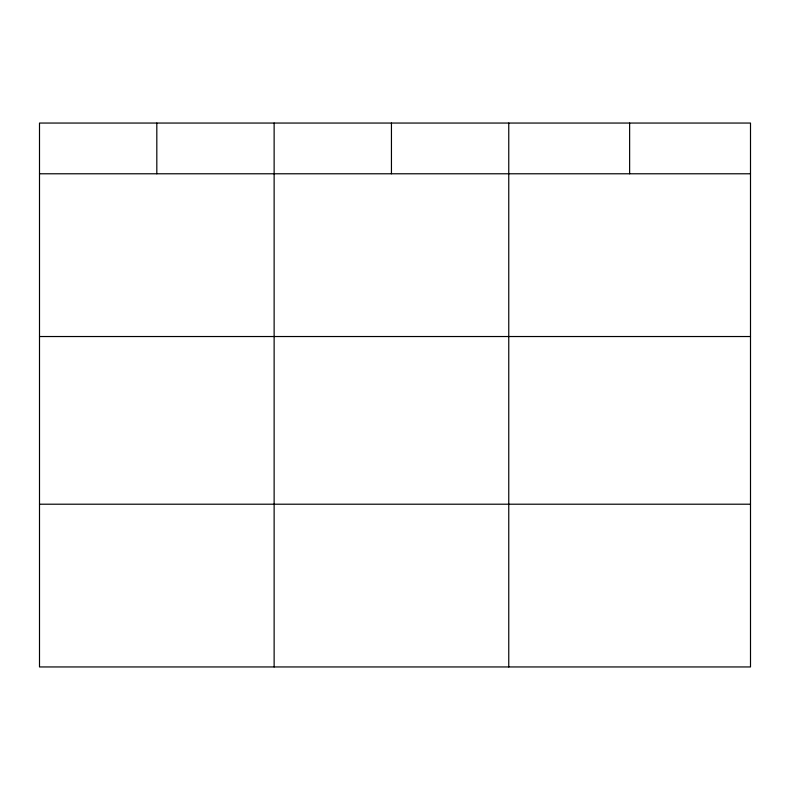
<?xml version="1.0" encoding="UTF-8"?>
<svg xmlns="http://www.w3.org/2000/svg" width="790" height="790" viewBox="0 0 790 790"><rect width="100%" height="100%" fill="white"/><g stroke="black" fill="none" stroke-linecap="round" stroke-linejoin="round"><path stroke-width="1.19" d="M750.5 336.53L750.5 123.052L39.5 123.052L39.5 666.948L750.5 666.948L750.5 336.53L39.5 336.53M39.5 173.78L750.5 173.78M39.5 504.208L750.5 504.208M629.63 123.052L629.63 173.78M508.76 123.052L508.76 666.948M391.445 123.052L391.445 173.78M274.13 123.052L274.13 666.948M156.815 123.052L156.815 173.78"/></g></svg>
